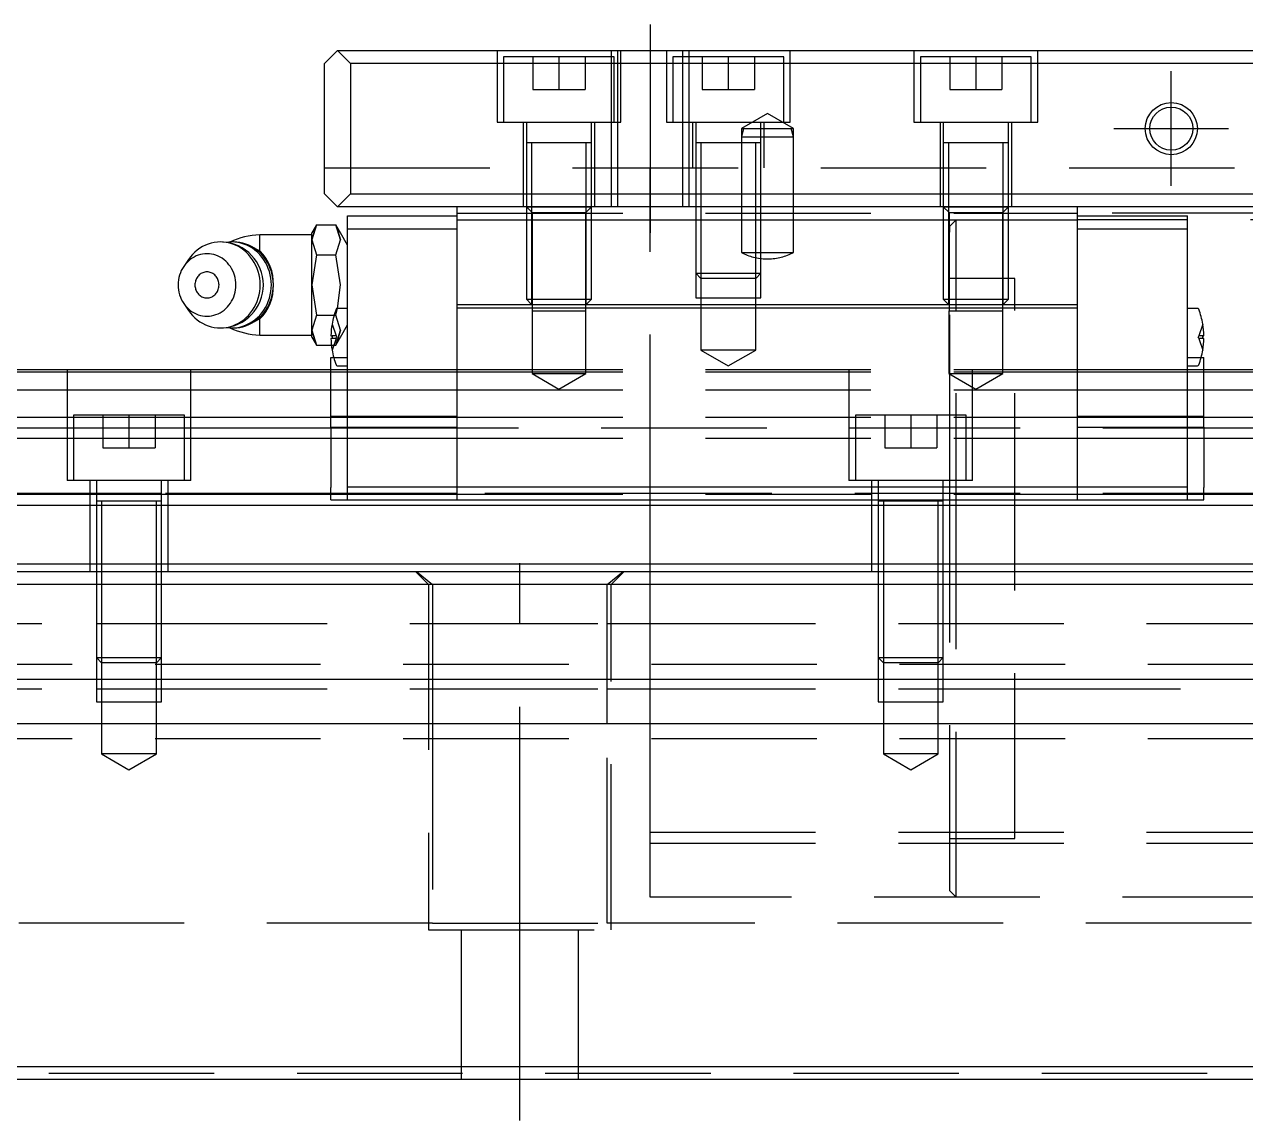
# Model space of a CAD drawing. Extents: x -7 to 750, y -389 to 120.
# Drawn here: x 132 to 225.7, y -355.4 to -271.2 of the extents above; entities that cross this region are included whole.
import ezdxf

# ---------------------------------------------------------------- set-up
doc = ezdxf.new("R2010")
doc.units = 0
doc.linetypes.add('CENTER', pattern=[50.8, 31.75, -6.35, 6.35, -6.35])
doc.linetypes.add('DASHED', pattern=[19.05, 12.7, -6.35])
doc.layers.get('0').update_dxf_attribs({"linetype": 'CONTINUOUS'})
doc.layers.add('CENTER', color=1, linetype='CENTER')

msp = doc.modelspace()

# ---------------------------------------------------------------- linework, layer by layer
at = {"color": 7, "linetype": 'CONTINUOUS'}
for p, q in [((156, -273.21), (155, -274.21)), ((156, -273.21), (304, -273.21)), ((157, -274.21), (156, -273.21)), ((155, -284.21), (155, -274.21)), ((303, -274.21), (157, -274.21)), ((157, -274.21), (157, -284.21)), ((175.5, -280.31), (170.5, -280.31)), ((175.5, -280.31), (170.5, -280.31)), ((207.5, -280.31), (202.5, -280.31)), ((155, -284.21), (156, -285.21)), ((156, -285.21), (157, -284.21)), ((157, -284.21), (303, -284.21)), ((304, -285.21), (156, -285.21)), ((165.2, -286.21), (165.2, -285.21)), ((212.8, -286.21), (212.8, -285.21)), ((154.4, -286.591), (154.043, -287.21)), ((154.4, -286.591), (154.043, -287.746)), ((154.401, -286.59), (154.4, -286.591)), ((154.4, -286.591), (155.865, -286.591)), ((156.222, -287.21), (155.865, -286.591)), ((156.222, -287.746), (155.865, -286.591)), ((156.768, -286.91), (156.768, -285.91)), ((156.768, -285.91), (165.2, -285.91)), ((165.2, -286.21), (212.8, -286.21)), ((165.2, -292.71), (165.2, -286.21)), ((212.8, -285.91), (221.232, -285.91)), ((212.8, -292.71), (212.8, -286.21)), ((221.232, -286.91), (221.232, -285.91)), ((154.043, -287.36), (150.043, -287.36)), ((150.043, -288.597), (150.043, -287.36)), ((154.043, -287.746), (154.043, -287.21)), ((156.768, -288.155), (156.222, -287.21)), ((156.768, -306.71), (156.768, -286.91)), ((156.768, -286.91), (165.2, -286.91)), ((212.8, -286.91), (221.232, -286.91)), ((221.232, -306.71), (221.232, -286.91)), ((145.238, -288.531), (145.051, -288.689)), ((145.436, -288.389), (145.238, -288.531)), ((145.644, -288.264), (145.436, -288.389)), ((145.86, -288.157), (145.644, -288.264)), ((146.083, -288.069), (145.86, -288.157)), ((146.312, -288), (146.083, -288.069)), ((146.545, -287.95), (146.312, -288)), ((146.781, -287.92), (146.545, -287.95)), ((147.018, -287.91), (146.781, -287.92)), ((147.258, -287.92), (147.018, -287.91)), ((147.495, -287.951), (147.258, -287.92)), ((147.878, -287.91), (147.466, -287.94)), ((147.73, -288.001), (147.495, -287.951)), ((147.961, -288.071), (147.73, -288.001)), ((148.117, -287.92), (147.878, -287.91)), ((148.031, -287.91), (147.878, -287.91)), ((148.185, -288.161), (147.961, -288.071)), ((148.271, -287.92), (148.031, -287.91)), ((148.355, -287.951), (148.117, -287.92)), ((148.403, -288.27), (148.185, -288.161)), ((148.508, -287.951), (148.271, -287.92)), ((148.59, -288.001), (148.355, -287.951)), ((148.612, -288.396), (148.403, -288.27)), ((148.743, -288.001), (148.508, -287.951)), ((148.82, -288.072), (148.59, -288.001)), ((148.811, -288.54), (148.612, -288.396)), ((148.973, -288.072), (148.743, -288.001)), ((148.999, -288.701), (148.811, -288.54)), ((149.045, -288.161), (148.82, -288.072)), ((149.198, -288.161), (148.973, -288.072)), ((149.262, -288.27), (149.045, -288.161)), ((149.415, -288.27), (149.198, -288.161)), ((149.471, -288.396), (149.262, -288.27)), ((149.282, -288.201), (150.043, -288.597)), ((149.624, -288.396), (149.415, -288.27)), ((149.67, -288.54), (149.471, -288.396)), ((149.823, -288.54), (149.624, -288.396)), ((149.858, -288.701), (149.67, -288.54)), ((150.011, -288.701), (149.823, -288.54)), ((154.043, -291.21), (154.043, -287.746)), ((154.043, -287.746), (154.4, -288.901)), ((155.865, -288.901), (156.222, -287.746)), ((144.565, -289.251), (144.201, -289.785)), ((144.428, -289.502), (144.309, -289.639)), ((144.556, -289.375), (144.428, -289.502)), ((144.693, -289.259), (144.556, -289.375)), ((144.713, -289.05), (144.565, -289.251)), ((144.838, -289.156), (144.693, -289.259)), ((144.876, -288.863), (144.713, -289.05)), ((144.99, -289.065), (144.838, -289.156)), ((145.051, -288.689), (144.876, -288.863)), ((145.148, -288.988), (144.99, -289.065)), ((145.312, -288.923), (145.148, -288.988)), ((145.479, -288.873), (145.312, -288.923)), ((145.649, -288.838), (145.479, -288.873)), ((145.822, -288.817), (145.649, -288.838)), ((145.995, -288.81), (145.822, -288.817)), ((146.169, -288.818), (145.995, -288.81)), ((146.341, -288.841), (146.169, -288.818)), ((146.511, -288.878), (146.341, -288.841)), ((146.678, -288.93), (146.511, -288.878)), ((146.841, -288.996), (146.678, -288.93)), ((146.998, -289.075), (146.841, -288.996)), ((147.149, -289.167), (146.998, -289.075)), ((147.293, -289.272), (147.149, -289.167)), ((147.43, -289.389), (147.293, -289.272)), ((147.557, -289.517), (147.43, -289.389)), ((147.674, -289.655), (147.557, -289.517)), ((149.174, -288.876), (148.999, -288.701)), ((149.337, -289.067), (149.174, -288.876)), ((149.485, -289.27), (149.337, -289.067)), ((149.618, -289.486), (149.485, -289.27)), ((149.735, -289.712), (149.618, -289.486)), ((150.034, -288.877), (149.858, -288.701)), ((150.187, -288.877), (150.011, -288.701)), ((150.197, -289.067), (150.034, -288.877)), ((150.35, -289.067), (150.187, -288.877)), ((150.345, -289.27), (150.197, -289.067)), ((150.478, -289.486), (150.345, -289.27)), ((150.498, -289.27), (150.35, -289.067)), ((150.595, -289.712), (150.478, -289.486)), ((150.631, -289.486), (150.498, -289.27)), ((150.748, -289.712), (150.631, -289.486)), ((154.4, -288.901), (154.043, -291.21)), ((154.4, -288.901), (155.865, -288.901)), ((156.222, -291.21), (155.865, -288.901)), ((143.879, -290.46), (143.831, -290.643)), ((143.941, -290.282), (143.879, -290.46)), ((144.015, -290.109), (143.941, -290.282)), ((144.102, -289.943), (144.015, -290.109)), ((144.201, -289.785), (144.102, -289.943)), ((144.309, -289.639), (144.201, -289.785)), ((145.332, -290.503), (145.278, -290.567)), ((145.391, -290.444), (145.332, -290.503)), ((145.455, -290.391), (145.391, -290.444)), ((145.523, -290.344), (145.455, -290.391)), ((145.595, -290.304), (145.523, -290.344)), ((145.669, -290.27), (145.595, -290.304)), ((145.746, -290.244), (145.669, -290.27)), ((145.825, -290.225), (145.746, -290.244)), ((145.905, -290.214), (145.825, -290.225)), ((145.985, -290.21), (145.905, -290.214)), ((146.066, -290.214), (145.985, -290.21)), ((146.146, -290.225), (146.066, -290.214)), ((146.224, -290.244), (146.146, -290.225)), ((146.301, -290.27), (146.224, -290.244)), ((146.376, -290.304), (146.301, -290.27)), ((146.447, -290.344), (146.376, -290.304)), ((146.515, -290.391), (146.447, -290.344)), ((146.579, -290.444), (146.515, -290.391)), ((146.639, -290.503), (146.579, -290.444)), ((146.693, -290.567), (146.639, -290.503)), ((147.782, -289.803), (147.674, -289.655)), ((147.878, -289.959), (147.782, -289.803)), ((147.962, -290.123), (147.878, -289.959)), ((148.035, -290.294), (147.962, -290.123)), ((148.095, -290.47), (148.035, -290.294)), ((148.142, -290.651), (148.095, -290.47)), ((149.835, -289.947), (149.735, -289.712)), ((149.918, -290.19), (149.835, -289.947)), ((149.983, -290.44), (149.918, -290.19)), ((150.03, -290.694), (149.983, -290.44)), ((150.695, -289.947), (150.595, -289.712)), ((150.778, -290.19), (150.695, -289.947)), ((150.848, -289.947), (150.748, -289.712)), ((150.843, -290.44), (150.778, -290.19)), ((150.889, -290.694), (150.843, -290.44)), ((150.931, -290.19), (150.848, -289.947)), ((150.996, -290.44), (150.931, -290.19)), ((151.043, -290.694), (150.996, -290.44)), ((143.775, -291.02), (143.768, -291.21)), ((143.768, -291.21), (143.775, -291.4)), ((143.796, -290.83), (143.775, -291.02)), ((143.775, -291.4), (143.796, -291.59)), ((143.831, -290.643), (143.796, -290.83)), ((145.065, -291.123), (145.061, -291.21)), ((145.061, -291.21), (145.065, -291.297)), ((145.075, -291.036), (145.065, -291.123)), ((145.065, -291.297), (145.075, -291.384)), ((145.093, -290.951), (145.075, -291.036)), ((145.075, -291.384), (145.093, -291.469)), ((145.117, -290.868), (145.093, -290.951)), ((145.093, -291.469), (145.117, -291.552)), ((145.148, -290.787), (145.117, -290.868)), ((145.185, -290.71), (145.148, -290.787)), ((145.229, -290.636), (145.185, -290.71)), ((145.278, -290.567), (145.229, -290.636)), ((146.742, -290.636), (146.693, -290.567)), ((146.785, -290.71), (146.742, -290.636)), ((146.823, -290.787), (146.785, -290.71)), ((146.853, -290.868), (146.823, -290.787)), ((146.878, -290.951), (146.853, -290.868)), ((146.853, -291.552), (146.878, -291.469)), ((146.895, -291.036), (146.878, -290.951)), ((146.878, -291.469), (146.895, -291.384)), ((146.906, -291.123), (146.895, -291.036)), ((146.895, -291.384), (146.906, -291.297)), ((146.909, -291.21), (146.906, -291.123)), ((146.906, -291.297), (146.909, -291.21)), ((148.175, -290.836), (148.142, -290.651)), ((148.196, -291.022), (148.175, -290.836)), ((148.175, -291.584), (148.196, -291.398)), ((148.203, -291.21), (148.196, -291.022)), ((148.196, -291.398), (148.203, -291.21)), ((150.058, -290.951), (150.03, -290.694)), ((150.03, -291.726), (150.058, -291.469)), ((150.067, -291.21), (150.058, -290.951)), ((150.058, -291.469), (150.067, -291.21)), ((150.918, -290.951), (150.889, -290.694)), ((150.889, -291.726), (150.918, -291.469)), ((150.927, -291.21), (150.918, -290.951)), ((150.918, -291.469), (150.927, -291.21)), ((151.071, -290.951), (151.043, -290.694)), ((151.043, -291.726), (151.071, -291.469)), ((151.08, -291.21), (151.071, -290.951)), ((151.071, -291.469), (151.08, -291.21)), ((154.043, -294.674), (154.043, -291.21)), ((154.043, -291.21), (154.4, -293.519)), ((156, -293.008), (156.222, -291.21)), ((143.796, -291.59), (143.831, -291.777)), ((143.831, -291.777), (143.879, -291.96)), ((143.879, -291.96), (143.941, -292.138)), ((143.941, -292.138), (144.015, -292.311)), ((144.015, -292.311), (144.102, -292.477)), ((145.117, -291.552), (145.148, -291.633)), ((145.148, -291.633), (145.185, -291.71)), ((145.185, -291.71), (145.229, -291.784)), ((145.229, -291.784), (145.278, -291.853)), ((145.278, -291.853), (145.332, -291.917)), ((145.332, -291.917), (145.391, -291.976)), ((145.391, -291.976), (145.455, -292.029)), ((145.455, -292.029), (145.523, -292.076)), ((145.523, -292.076), (145.595, -292.116)), ((145.595, -292.116), (145.669, -292.15)), ((145.669, -292.15), (145.746, -292.176)), ((145.746, -292.176), (145.825, -292.195)), ((145.825, -292.195), (145.905, -292.206)), ((145.905, -292.206), (145.985, -292.21)), ((145.985, -292.21), (146.066, -292.206)), ((146.066, -292.206), (146.146, -292.195)), ((146.146, -292.195), (146.224, -292.176)), ((146.224, -292.176), (146.301, -292.15)), ((146.301, -292.15), (146.376, -292.116)), ((146.376, -292.116), (146.447, -292.076)), ((146.447, -292.076), (146.515, -292.029)), ((146.515, -292.029), (146.579, -291.976)), ((146.579, -291.976), (146.639, -291.917)), ((146.639, -291.917), (146.693, -291.853)), ((146.693, -291.853), (146.742, -291.784)), ((146.742, -291.784), (146.785, -291.71)), ((146.785, -291.71), (146.823, -291.633)), ((146.823, -291.633), (146.853, -291.552)), ((147.878, -292.461), (147.962, -292.297)), ((147.962, -292.297), (148.035, -292.126)), ((148.035, -292.126), (148.095, -291.95)), ((148.095, -291.95), (148.142, -291.769)), ((148.142, -291.769), (148.175, -291.584)), ((149.835, -292.473), (149.918, -292.23)), ((149.918, -292.23), (149.983, -291.98)), ((149.983, -291.98), (150.03, -291.726)), ((150.695, -292.473), (150.778, -292.23)), ((150.778, -292.23), (150.843, -291.98)), ((150.843, -291.98), (150.889, -291.726)), ((150.848, -292.473), (150.931, -292.23)), ((150.931, -292.23), (150.996, -291.98)), ((150.996, -291.98), (151.043, -291.726)), ((144.102, -292.477), (144.201, -292.635)), ((144.201, -292.635), (144.309, -292.781)), ((144.201, -292.635), (144.565, -293.169)), ((144.309, -292.781), (144.428, -292.918)), ((144.428, -292.918), (144.556, -293.045)), ((144.556, -293.045), (144.693, -293.161)), ((144.565, -293.169), (144.713, -293.37)), ((144.693, -293.161), (144.838, -293.264)), ((144.838, -293.264), (144.99, -293.355)), ((144.99, -293.355), (145.148, -293.432)), ((146.841, -293.424), (146.998, -293.345)), ((146.998, -293.345), (147.149, -293.253)), ((147.149, -293.253), (147.293, -293.148)), ((147.293, -293.148), (147.43, -293.031)), ((147.43, -293.031), (147.557, -292.903)), ((147.557, -292.903), (147.674, -292.765)), ((147.674, -292.765), (147.782, -292.617)), ((147.782, -292.617), (147.878, -292.461)), ((149.174, -293.543), (149.337, -293.353)), ((149.337, -293.353), (149.485, -293.15)), ((149.485, -293.15), (149.618, -292.934)), ((149.618, -292.934), (149.735, -292.708)), ((149.735, -292.708), (149.835, -292.473)), ((150.034, -293.543), (150.197, -293.353)), ((150.187, -293.543), (150.35, -293.353)), ((150.197, -293.353), (150.345, -293.15)), ((150.345, -293.15), (150.478, -292.934)), ((150.35, -293.353), (150.498, -293.15)), ((150.478, -292.934), (150.595, -292.708)), ((150.498, -293.15), (150.631, -292.934)), ((150.595, -292.708), (150.695, -292.473)), ((150.631, -292.934), (150.748, -292.708)), ((150.748, -292.708), (150.848, -292.473)), ((156.768, -293.01), (155.986, -293.01)), ((165.2, -292.71), (212.8, -292.71)), ((165.2, -292.96), (165.2, -292.71)), ((165.2, -306.71), (165.2, -292.96)), ((165.2, -292.96), (212.8, -292.96)), ((212.8, -292.96), (212.8, -292.71)), ((212.8, -306.71), (212.8, -292.96)), ((222.014, -293.01), (221.232, -293.01)), ((144.713, -293.37), (144.876, -293.557)), ((144.876, -293.557), (145.051, -293.731)), ((145.051, -293.731), (145.238, -293.889)), ((145.148, -293.432), (145.312, -293.497)), ((145.238, -293.889), (145.437, -294.031)), ((145.312, -293.497), (145.479, -293.547)), ((145.437, -294.031), (145.644, -294.156)), ((145.479, -293.547), (145.649, -293.582)), ((145.644, -294.156), (145.86, -294.263)), ((145.649, -293.582), (145.822, -293.603)), ((145.822, -293.603), (145.995, -293.61)), ((145.86, -294.263), (146.084, -294.351)), ((145.995, -293.61), (146.169, -293.602)), ((146.169, -293.602), (146.341, -293.579)), ((146.341, -293.579), (146.511, -293.542)), ((146.511, -293.542), (146.678, -293.49)), ((146.678, -293.49), (146.841, -293.424)), ((147.961, -294.348), (148.185, -294.259)), ((148.185, -294.259), (148.403, -294.15)), ((148.403, -294.15), (148.612, -294.024)), ((148.612, -294.024), (148.811, -293.88)), ((148.811, -293.88), (148.999, -293.719)), ((148.82, -294.348), (149.045, -294.259)), ((148.973, -294.348), (149.198, -294.259)), ((148.999, -293.719), (149.174, -293.543)), ((149.045, -294.259), (149.262, -294.15)), ((149.198, -294.259), (149.415, -294.15)), ((149.262, -294.15), (149.471, -294.024)), ((150.043, -293.823), (149.283, -294.219)), ((149.415, -294.15), (149.624, -294.024)), ((149.471, -294.024), (149.67, -293.88)), ((149.624, -294.024), (149.823, -293.88)), ((149.67, -293.88), (149.858, -293.719)), ((149.823, -293.88), (150.011, -293.719)), ((149.858, -293.719), (150.034, -293.543)), ((150.011, -293.719), (150.187, -293.543)), ((150.043, -295.06), (150.043, -293.823)), ((154.4, -293.519), (154.043, -294.674)), ((154.4, -293.519), (155.743, -293.519)), ((146.084, -294.351), (146.312, -294.42)), ((146.312, -294.42), (146.545, -294.47)), ((146.545, -294.47), (146.781, -294.5)), ((146.781, -294.5), (147.019, -294.51)), ((147.019, -294.51), (147.258, -294.5)), ((147.258, -294.5), (147.496, -294.469)), ((147.466, -294.48), (147.878, -294.51)), ((147.496, -294.469), (147.73, -294.419)), ((147.73, -294.419), (147.961, -294.348)), ((147.878, -294.51), (148.117, -294.5)), ((147.878, -294.51), (148.031, -294.51)), ((148.031, -294.51), (148.271, -294.5)), ((148.117, -294.5), (148.355, -294.469)), ((148.271, -294.5), (148.508, -294.469)), ((148.355, -294.469), (148.59, -294.419)), ((148.508, -294.469), (148.743, -294.419)), ((148.59, -294.419), (148.82, -294.348)), ((148.743, -294.419), (148.973, -294.348)), ((150.043, -295.06), (154.043, -295.06)), ((154.043, -295.21), (154.043, -294.674)), ((154.043, -294.674), (154.4, -295.829)), ((154.043, -295.21), (154.4, -295.829)), ((155.502, -295.11), (155.584, -295.11)), ((155.584, -295.11), (155.584, -295.31)), ((222.416, -295.31), (222.416, -295.11)), ((222.416, -295.11), (222.498, -295.11)), ((154.4, -295.829), (154.401, -295.83)), ((154.4, -295.829), (155.533, -295.829)), ((155.584, -295.31), (155.502, -295.31)), ((222.498, -295.31), (222.416, -295.31)), ((155.5, -299.38), (155.5, -296.78)), ((155.5, -296.78), (155.709, -296.78)), ((222.291, -296.78), (222.5, -296.78)), ((222.5, -299.38), (222.5, -296.78)), ((0, -297.71), (155.5, -297.71)), ((0, -297.874), (155.5, -297.874)), ((155.986, -297.41), (156.768, -297.41)), ((221.232, -297.41), (222.014, -297.41)), ((222.5, -297.71), (237.5, -297.71)), ((222.5, -297.874), (237.5, -297.874)), ((0, -299.272), (155.5, -299.272)), ((155.5, -301.293), (155.5, -299.38)), ((222.5, -299.272), (237.5, -299.272)), ((222.5, -301.293), (222.5, -299.38)), ((0, -301.348), (155.5, -301.348)), ((155.5, -302.138), (155.5, -301.293)), ((155.5, -301.293), (156.768, -301.293)), ((221.232, -301.293), (222.5, -301.293)), ((222.5, -302.138), (222.5, -301.293)), ((222.5, -301.348), (237.5, -301.348)), ((155.5, -302.138), (155.5, -306.748)), ((155.5, -302.138), (156.768, -302.138)), ((221.232, -302.138), (222.5, -302.138)), ((222.5, -302.138), (222.5, -306.748)), ((0, -302.969), (155.5, -302.969)), ((222.5, -302.969), (237.5, -302.969)), ((0, -307.262), (155.5, -307.262)), ((155.5, -307.71), (155.5, -306.748)), ((156.768, -307.71), (156.768, -306.71)), ((156.768, -306.71), (165.2, -306.71)), ((165.2, -307.71), (165.2, -306.71)), ((165.2, -306.71), (212.8, -306.71)), ((212.8, -306.71), (221.232, -306.71)), ((212.8, -307.71), (212.8, -306.71)), ((221.232, -307.71), (221.232, -306.71)), ((222.5, -307.71), (222.5, -306.748)), ((222.5, -307.262), (237.5, -307.262)), ((0, -308.11), (460, -308.11)), ((142.5, -307.81), (137.5, -307.81)), ((155.5, -307.71), (156.768, -307.71)), ((156.768, -307.71), (165.2, -307.71)), ((165.2, -307.71), (212.8, -307.71)), ((212.8, -307.71), (221.232, -307.71)), ((221.232, -307.71), (222.5, -307.71)), ((0, -312.61), (460, -312.61)), ((1, -313.21), (459, -313.21)), ((458, -314.21), (2, -314.21)), ((458, -321.51), (2, -321.51)), ((458, -324.91), (2, -324.91)), ((2, -351.21), (458, -351.21)), ((459, -352.21), (1, -352.21))]:
    msp.add_line(p, q, dxfattribs=at)
at = {"color": 3, "linetype": 'DASHED'}
for p, q in [((168.25, -273.21), (168.25, -278.71)), ((177, -273.21), (177, -273.71)), ((177.5, -273.21), (177.5, -285.21)), ((177.75, -278.71), (177.75, -273.21)), ((181.25, -273.21), (181.25, -278.71)), ((182.5, -285.21), (182.5, -273.21)), ((183, -285.21), (183, -273.21)), ((190.75, -278.71), (190.75, -273.21)), ((200.25, -273.21), (200.25, -278.71)), ((209.75, -278.71), (209.75, -273.21)), ((168.75, -273.71), (168.75, -278.71)), ((177.25, -273.71), (168.75, -273.71)), ((171, -273.71), (171, -276.21)), ((173, -273.71), (173, -276.21)), ((175, -273.71), (175, -276.21)), ((177, -273.71), (177, -278.71)), ((177.25, -278.71), (177.25, -273.71)), ((181.75, -273.71), (181.75, -278.71)), ((183, -273.71), (181.75, -273.71)), ((190.25, -273.71), (183, -273.71)), ((184, -273.71), (184, -276.21)), ((186, -273.71), (186, -276.21)), ((188, -273.71), (188, -276.21)), ((190.25, -278.71), (190.25, -273.71)), ((200.75, -273.71), (200.75, -278.71)), ((209.25, -273.71), (200.75, -273.71)), ((203, -273.71), (203, -276.21)), ((205, -273.71), (205, -276.21)), ((207, -273.71), (207, -276.21)), ((209.25, -278.71), (209.25, -273.71)), ((171, -276.21), (173, -276.21)), ((173, -276.21), (175, -276.21)), ((184, -276.21), (186, -276.21)), ((186, -276.21), (188, -276.21)), ((203, -276.21), (205, -276.21)), ((205, -276.21), (207, -276.21)), ((189, -278.055), (187, -279.21)), ((191, -279.21), (189, -278.055)), ((168.25, -278.71), (177.75, -278.71)), ((170.25, -278.71), (170.25, -285.21)), ((170.5, -278.71), (170.5, -280.31)), ((175.5, -280.31), (175.5, -278.71)), ((175.75, -285.21), (175.75, -278.71)), ((177, -278.71), (177, -285.21)), ((181.25, -278.71), (190.75, -278.71)), ((183.25, -278.71), (183.25, -282.21)), ((183.5, -278.71), (183.5, -280.31)), ((187, -279.21), (187, -279.84)), ((187.169, -279.21), (187, -279.84)), ((187, -279.21), (191, -279.21)), ((188.5, -279.21), (188.5, -278.71)), ((188.5, -280.31), (188.5, -279.21)), ((188.75, -282.21), (188.75, -278.71)), ((191, -279.84), (190.831, -279.21)), ((191, -279.84), (191, -279.21)), ((200.25, -278.71), (209.75, -278.71)), ((202.25, -278.71), (202.25, -285.21)), ((202.5, -278.71), (202.5, -280.31)), ((207.5, -280.31), (207.5, -278.71)), ((207.75, -285.21), (207.75, -278.71)), ((187, -279.84), (187, -285.21)), ((187, -279.84), (191, -279.84)), ((191, -285.21), (191, -279.84)), ((170.5, -280.305), (170.5, -280.31)), ((170.5, -280.31), (170.5, -280.315)), ((170.5, -280.31), (170.5, -285.21)), ((175.5, -280.31), (170.5, -280.31)), ((170.9, -280.31), (170.9, -285.21)), ((175.1, -285.21), (175.1, -280.31)), ((175.5, -280.31), (175.5, -280.305)), ((175.5, -280.315), (175.5, -280.31)), ((175.5, -285.21), (175.5, -280.31)), ((183.5, -280.305), (183.5, -280.31)), ((183.5, -280.31), (183.5, -282.21)), ((183.5, -280.31), (183.5, -280.315)), ((187, -280.31), (183.5, -280.31)), ((188.5, -280.31), (183.5, -280.31)), ((188.5, -280.31), (183.5, -280.31)), ((183.9, -280.31), (183.9, -282.21)), ((188.5, -280.31), (187, -280.31)), ((188.1, -282.21), (188.1, -280.31)), ((188.5, -280.31), (188.5, -280.305)), ((188.5, -282.21), (188.5, -280.31)), ((188.5, -280.315), (188.5, -280.31)), ((202.5, -280.305), (202.5, -280.31)), ((202.5, -280.31), (202.5, -285.21)), ((202.5, -280.31), (202.5, -280.315)), ((207.5, -280.31), (202.5, -280.31)), ((202.9, -280.31), (202.9, -285.21)), ((207.1, -285.21), (207.1, -280.31)), ((207.5, -280.31), (207.5, -280.305)), ((207.5, -285.21), (207.5, -280.31)), ((207.5, -280.315), (207.5, -280.31)), ((155, -282.21), (305, -282.21)), ((180, -285.21), (180, -282.21)), ((183.5, -282.21), (183.5, -285.21)), ((183.5, -282.21), (183.5, -285.21)), ((183.9, -282.21), (183.9, -285.21)), ((188.1, -285.21), (188.1, -282.21)), ((188.5, -285.21), (188.5, -282.21)), ((188.5, -285.21), (188.5, -282.21)), ((165.2, -285.71), (212.8, -285.71)), ((170.5, -285.21), (170.938, -285.648)), ((170.5, -285.21), (170.5, -292.31)), ((170.5, -285.21), (175.5, -285.21)), ((170.9, -285.21), (170.9, -292.71)), ((170.938, -285.648), (170.938, -293.21)), ((170.938, -285.648), (175.062, -285.648)), ((175.062, -285.648), (175.5, -285.21)), ((175.062, -293.21), (175.062, -285.648)), ((175.1, -292.71), (175.1, -285.21)), ((175.5, -292.31), (175.5, -285.21)), ((180, -307.71), (180, -285.21)), ((183.5, -285.21), (183.5, -290.31)), ((183.5, -285.21), (183.5, -290.31)), ((183.9, -285.21), (183.9, -290.71)), ((187, -285.21), (187, -288.71)), ((188.1, -289.122), (188.1, -285.21)), ((188.5, -289.187), (188.5, -285.21)), ((188.5, -289.187), (188.5, -285.21)), ((191, -288.71), (191, -285.21)), ((202.5, -285.21), (202.938, -285.648)), ((202.5, -285.21), (202.5, -292.31)), ((202.5, -285.21), (207.5, -285.21)), ((202.9, -285.21), (202.9, -292.71)), ((202.938, -285.648), (202.938, -293.21)), ((202.938, -285.648), (207.062, -285.648)), ((207.062, -285.648), (207.5, -285.21)), ((207.062, -293.21), (207.062, -285.648)), ((207.1, -292.71), (207.1, -285.21)), ((207.5, -292.31), (207.5, -285.21)), ((247.2, -285.71), (212.8, -285.71)), ((154.043, -287.746), (154.4, -286.591)), ((155.865, -286.591), (156.222, -287.746)), ((203.5, -286.21), (203, -286.71)), ((203, -306.21), (203, -286.71)), ((203.5, -312.21), (203.5, -286.21)), ((221.232, -286.21), (212.8, -286.21)), ((238.768, -286.21), (221.232, -286.21)), ((187, -288.71), (191, -288.71)), ((188.1, -290.71), (188.1, -289.122)), ((188.5, -290.31), (188.5, -289.187)), ((188.5, -290.31), (188.5, -289.187)), ((188.937, -289.21), (189.063, -289.21)), ((183.5, -290.31), (183.9, -290.71)), ((183.5, -290.31), (183.5, -292.21)), ((183.5, -290.31), (188.5, -290.31)), ((188.1, -290.71), (188.5, -290.31)), ((188.5, -292.21), (188.5, -290.31)), ((183.9, -290.71), (183.9, -292.21)), ((188.1, -290.71), (183.9, -290.71)), ((188.1, -292.21), (188.1, -290.71)), ((208, -290.71), (203, -290.71)), ((208, -312.21), (208, -290.71)), ((170.5, -292.31), (170.9, -292.71)), ((170.5, -292.31), (175.5, -292.31)), ((175.1, -292.71), (175.5, -292.31)), ((183.5, -292.21), (188.5, -292.21)), ((183.9, -292.21), (183.9, -296.21)), ((188.1, -296.21), (188.1, -292.21)), ((202.5, -292.31), (202.9, -292.71)), ((202.5, -292.31), (207.5, -292.31)), ((207.1, -292.71), (207.5, -292.31)), ((155.865, -293.519), (156, -293.008)), ((170.933, -293.21), (170.933, -298.01)), ((170.933, -293.21), (175.067, -293.21)), ((175.067, -298.01), (175.067, -293.21)), ((202.933, -293.21), (202.933, -298.01)), ((202.933, -293.21), (207.067, -293.21)), ((207.067, -298.01), (207.067, -293.21)), ((155.584, -294.212), (155.9, -295.11)), ((155.743, -293.519), (155.865, -293.519)), ((156.222, -294.674), (155.865, -293.519)), ((156.222, -295.21), (156.768, -294.265)), ((222.416, -294.212), (222.1, -295.11)), ((154.4, -295.829), (154.043, -294.674)), ((155.9, -295.11), (155.584, -295.11)), ((156.222, -294.674), (155.865, -295.829)), ((155.865, -295.829), (156.222, -294.674)), ((155.865, -295.829), (156.222, -295.21)), ((155.9, -295.11), (155.935, -295.21)), ((155.9, -295.31), (155.935, -295.21)), ((222.1, -295.11), (222.065, -295.21)), ((222.1, -295.31), (222.065, -295.21)), ((222.416, -295.11), (222.1, -295.11)), ((155.533, -295.829), (155.865, -295.829)), ((155.9, -295.31), (155.584, -296.208)), ((155.9, -295.31), (155.584, -295.31)), ((222.1, -295.31), (222.416, -296.208)), ((222.416, -295.31), (222.1, -295.31)), ((155.709, -296.78), (156.768, -296.78)), ((183.9, -296.21), (186, -297.422)), ((188.1, -296.21), (183.9, -296.21)), ((186, -297.422), (188.1, -296.21)), ((221.232, -296.78), (222.291, -296.78)), ((135.25, -297.71), (135.25, -306.21)), ((144.75, -306.21), (144.75, -297.71)), ((155.5, -297.71), (156.768, -297.71)), ((155.5, -297.874), (156.768, -297.874)), ((156.768, -297.71), (165.2, -297.71)), ((156.768, -297.874), (165.2, -297.874)), ((165.2, -297.71), (212.8, -297.71)), ((165.2, -297.874), (212.8, -297.874)), ((170.933, -298.01), (173, -299.203)), ((170.933, -298.01), (175.067, -298.01)), ((173, -299.203), (175.067, -298.01)), ((195.25, -297.71), (195.25, -306.21)), ((202.933, -298.01), (205, -299.203)), ((202.933, -298.01), (207.067, -298.01)), ((204.75, -306.21), (204.75, -297.71)), ((205, -299.203), (207.067, -298.01)), ((212.8, -297.71), (221.232, -297.71)), ((212.8, -297.874), (221.232, -297.874)), ((221.232, -297.71), (222.5, -297.71)), ((221.232, -297.874), (222.5, -297.874)), ((155.5, -299.272), (156.768, -299.272)), ((156.768, -299.272), (165.2, -299.272)), ((165.2, -299.272), (212.8, -299.272)), ((212.8, -299.272), (221.232, -299.272)), ((221.232, -299.272), (222.5, -299.272)), ((135.75, -301.21), (135.75, -306.21)), ((144.25, -301.21), (135.75, -301.21)), ((138, -301.21), (138, -303.71)), ((140, -301.21), (140, -303.71)), ((142, -301.21), (142, -303.71)), ((144.25, -306.21), (144.25, -301.21)), ((155.5, -301.348), (156.768, -301.348)), ((156.768, -301.293), (165.2, -301.293)), ((156.768, -301.348), (165.2, -301.348)), ((165.2, -301.348), (212.8, -301.348)), ((195.75, -301.21), (195.75, -306.21)), ((204.25, -301.21), (195.75, -301.21)), ((198, -301.21), (198, -303.71)), ((200, -301.21), (200, -303.71)), ((202, -301.21), (202, -303.71)), ((204.25, -306.21), (204.25, -301.21)), ((212.8, -301.293), (221.232, -301.293)), ((212.8, -301.348), (221.232, -301.348)), ((221.232, -301.348), (222.5, -301.348)), ((135.75, -302.21), (84.25, -302.21)), ((144.25, -302.21), (135.75, -302.21)), ((155.5, -302.21), (144.25, -302.21)), ((156.768, -302.21), (155.5, -302.21)), ((156.768, -302.138), (165.2, -302.138)), ((165.2, -302.21), (156.768, -302.21)), ((208, -302.21), (165.2, -302.21)), ((246.5, -302.21), (208, -302.21)), ((212.8, -302.138), (221.232, -302.138)), ((155.5, -302.969), (156.768, -302.969)), ((156.768, -302.969), (165.2, -302.969)), ((165.2, -302.969), (212.8, -302.969)), ((212.8, -302.969), (221.232, -302.969)), ((221.232, -302.969), (222.5, -302.969)), ((138, -303.71), (140, -303.71)), ((140, -303.71), (142, -303.71)), ((198, -303.71), (200, -303.71)), ((200, -303.71), (202, -303.71)), ((144.75, -306.21), (135.25, -306.21)), ((137, -306.21), (137, -313.21)), ((137.5, -306.21), (137.5, -307.81)), ((142.5, -307.81), (142.5, -306.21)), ((143, -313.21), (143, -306.21)), ((204.75, -306.21), (195.25, -306.21)), ((197, -306.21), (197, -313.21)), ((197.5, -306.21), (197.5, -307.71)), ((202.5, -307.71), (202.5, -306.21)), ((203, -313.21), (203, -306.21)), ((137.5, -307.21), (82.5, -307.21)), ((142.5, -307.21), (137.5, -307.21)), ((155.5, -307.21), (142.5, -307.21)), ((156.768, -307.21), (155.5, -307.21)), ((155.5, -307.262), (156.768, -307.262)), ((165.2, -307.21), (156.768, -307.21)), ((156.768, -307.262), (165.2, -307.262)), ((180, -307.21), (165.2, -307.21)), ((165.2, -307.262), (212.8, -307.262)), ((246.5, -307.21), (180, -307.21)), ((212.8, -307.262), (221.232, -307.262)), ((221.232, -307.262), (222.5, -307.262)), ((137.5, -307.805), (137.5, -307.81)), ((137.5, -307.81), (137.5, -307.815)), ((137.5, -307.81), (137.5, -313.21)), ((142.5, -307.81), (137.5, -307.81)), ((137.9, -307.81), (137.9, -313.21)), ((142.1, -313.21), (142.1, -307.81)), ((142.5, -307.81), (142.5, -307.805)), ((142.5, -307.815), (142.5, -307.81)), ((142.5, -313.21), (142.5, -307.81)), ((180, -313.21), (180, -307.71)), ((197.5, -307.71), (197.5, -307.81)), ((197.5, -307.805), (197.5, -307.81)), ((197.5, -307.81), (197.5, -307.815)), ((197.5, -307.81), (197.5, -313.21)), ((202.5, -307.81), (197.5, -307.81)), ((197.9, -307.81), (197.9, -313.21)), ((202.1, -313.21), (202.1, -307.81)), ((202.5, -307.81), (202.5, -307.71)), ((202.5, -307.81), (202.5, -307.805)), ((202.5, -307.815), (202.5, -307.81)), ((202.5, -313.21), (202.5, -307.81)), ((203.5, -338.21), (203.5, -312.21)), ((208, -333.71), (208, -312.21)), ((137.5, -313.21), (137.5, -319.81)), ((137.5, -313.21), (137.5, -319.81)), ((137.9, -313.21), (137.9, -320.21)), ((142.1, -320.21), (142.1, -313.21)), ((142.5, -319.81), (142.5, -313.21)), ((142.5, -319.81), (142.5, -313.21)), ((162, -313.21), (163, -314.21)), ((162.063, -313.21), (163.292, -314.21)), ((176.708, -314.21), (177.937, -313.21)), ((177, -314.21), (178, -313.21)), ((180, -321.51), (180, -313.21)), ((197.5, -313.21), (197.5, -319.81)), ((197.5, -313.21), (197.5, -319.81)), ((197.9, -313.21), (197.9, -320.21)), ((202.1, -320.21), (202.1, -313.21)), ((202.5, -319.81), (202.5, -313.21)), ((202.5, -319.81), (202.5, -313.21)), ((203, -337.71), (203, -313.21)), ((163, -314.21), (163, -340.71)), ((163.292, -314.21), (163.292, -321.51)), ((176.708, -321.51), (176.708, -314.21)), ((177, -340.71), (177, -314.21)), ((82.5, -317.21), (137.5, -317.21)), ((137.5, -317.21), (137.9, -317.21)), ((137.9, -317.21), (142.1, -317.21)), ((142.1, -317.21), (142.5, -317.21)), ((142.5, -317.21), (163.292, -317.21)), ((163.292, -317.21), (176.708, -317.21)), ((176.708, -317.21), (180, -317.21)), ((180, -317.21), (246.5, -317.21)), ((459.5, -320.36), (0.5, -320.36)), ((137.5, -319.81), (137.9, -320.21)), ((137.5, -319.81), (137.5, -321.51)), ((137.5, -319.81), (142.5, -319.81)), ((137.9, -320.21), (137.9, -323.21)), ((142.1, -320.21), (137.9, -320.21)), ((142.1, -320.21), (142.5, -319.81)), ((142.1, -323.21), (142.1, -320.21)), ((142.5, -321.51), (142.5, -319.81)), ((197.5, -319.81), (197.9, -320.21)), ((197.5, -319.81), (197.5, -321.51)), ((197.5, -319.81), (202.5, -319.81)), ((197.9, -320.21), (197.9, -323.21)), ((202.1, -320.21), (197.9, -320.21)), ((202.1, -320.21), (202.5, -319.81)), ((202.1, -323.21), (202.1, -320.21)), ((202.5, -321.51), (202.5, -319.81)), ((82.5, -322.21), (137.5, -322.21)), ((137.5, -321.51), (137.5, -323.21)), ((137.5, -322.21), (142.5, -322.21)), ((142.5, -323.21), (142.5, -321.51)), ((142.5, -322.21), (163.292, -322.21)), ((163.292, -321.51), (163.292, -324.91)), ((163.292, -322.21), (176.708, -322.21)), ((176.708, -324.91), (176.708, -321.51)), ((176.708, -322.21), (180, -322.21)), ((180, -324.91), (180, -321.51)), ((180, -322.21), (208, -322.21)), ((197.5, -321.51), (197.5, -323.21)), ((202.5, -323.21), (202.5, -321.51)), ((208, -322.21), (246.5, -322.21)), ((137.5, -323.21), (142.5, -323.21)), ((137.9, -323.21), (137.9, -327.21)), ((142.1, -327.21), (142.1, -323.21)), ((197.5, -323.21), (202.5, -323.21)), ((197.9, -323.21), (197.9, -327.21)), ((202.1, -327.21), (202.1, -323.21)), ((163.292, -324.91), (163.292, -340.21)), ((176.708, -340.21), (176.708, -324.91)), ((180, -333.21), (180, -324.91)), ((459.5, -326.06), (0.5, -326.06)), ((137.9, -327.21), (140, -328.422)), ((142.1, -327.21), (137.9, -327.21)), ((140, -328.422), (142.1, -327.21)), ((197.9, -327.21), (200, -328.422)), ((202.1, -327.21), (197.9, -327.21)), ((200, -328.422), (202.1, -327.21)), ((180, -338.21), (180, -333.21)), ((180, -333.21), (248, -333.21)), ((180, -334.056), (247.5, -334.056)), ((203, -333.71), (208, -333.71)), ((248, -338.21), (180, -338.21)), ((203, -337.71), (203.5, -338.21)), ((163.292, -340.21), (56.708, -340.21)), ((163.292, -340.21), (176.708, -340.21)), ((283.292, -340.21), (176.708, -340.21)), ((163, -340.71), (177, -340.71)), ((165.5, -340.71), (165.5, -352.21)), ((174.5, -352.21), (174.5, -340.71)), ((0.5, -351.71), (459.5, -351.71))]:
    msp.add_line(p, q, dxfattribs=at)
at = {"color": 3, "linetype": 'CONTINUOUS'}
msp.add_circle((220, -279.21), 2, dxfattribs=at)
at = {"color": 7, "linetype": 'CONTINUOUS'}
msp.add_circle((220, -279.21), 1.65, dxfattribs=at)
for centre, radius, start, end in [((150.271, -293.356), 6, 92.17859, 114.894), ((147.019, -291.21), 3.3, 359.99998, 87.06257), ((147.667, -291.053), 3.417, 357.30626, 45.94242), ((147.019, -291.21), 3.3, 272.91343, 0.00002), ((147.627, -291.352), 3.456, 314.35647, 2.2964), ((161.5, -295.21), 6, 159.14941, 170.40593), ((155.986, -293.11), 0.1, 90, 159.14941), ((222.014, -293.11), 0.1, 20.85059, 90), ((216.5, -295.21), 6, 9.59407, 20.85059), ((161.5, -295.21), 5.999, 170.42033, 179.04489), ((216.5, -295.21), 5.999, 0.95511, 9.57967), ((150.271, -289.064), 6, 245.106, 267.82141), ((161.5, -295.21), 5.999, 180.95511, 189.57967), ((216.5, -295.21), 5.999, 350.42033, 359.04489), ((161.5, -295.21), 6, 189.59407, 200.85059), ((216.5, -295.21), 6, 339.14941, 350.40593), ((155.986, -297.31), 0.1, 200.85059, 270), ((222.014, -297.31), 0.1, 270, 339.14941)]:
    msp.add_arc(centre, radius, start, end, dxfattribs=at)
at = {"color": 3, "linetype": 'DASHED'}
for centre, start, end in [((188.937, -285.21), 241.03047, 270), ((189.063, -285.21), 270, 298.96953)]:
    msp.add_arc(centre, 4, start, end, dxfattribs=at)
at = {"layer": 'CENTER', "color": 1, "linetype": 'CENTER'}
for p, q in [((180, -271.21), (180, -287.21)), ((220, -283.61), (220, -274.81)), ((215.6, -279.21), (224.4, -279.21)), ((170, -355.36), (170, -312.56))]:
    msp.add_line(p, q, dxfattribs=at)

doc.saveas('drawing.dxf')
